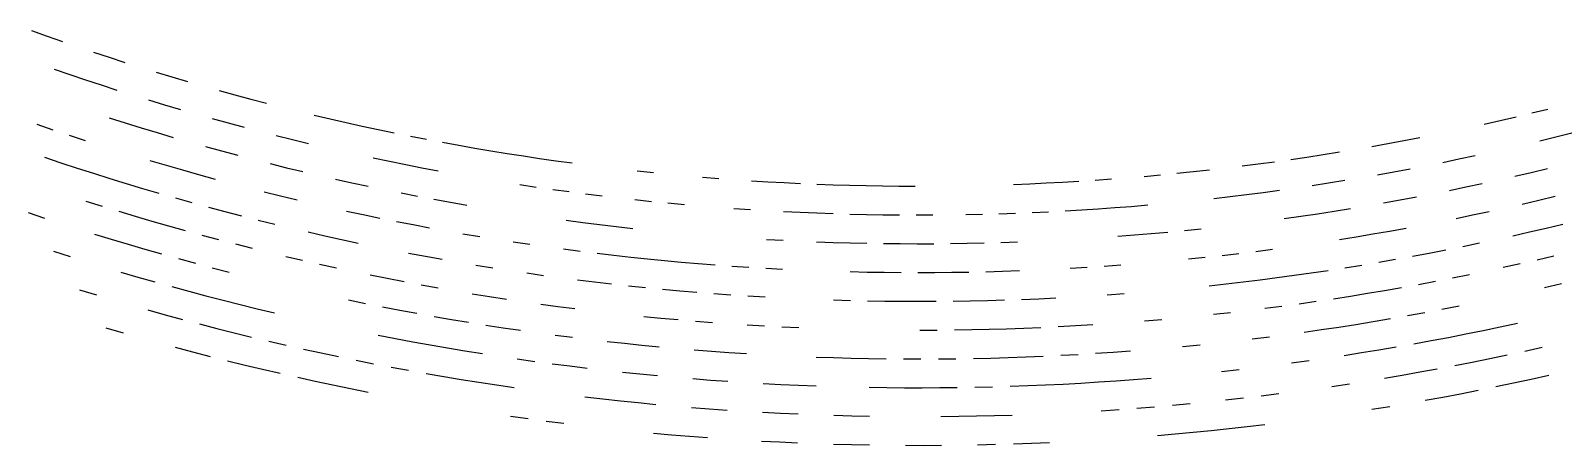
# Model space of a CAD drawing. Header units: metres. Extents: x -298 to 300, y -298 to 299.
# Drawn here: x -92.7 to 66.5, y -297.7 to -254.7 of the extents above; entities that cross this region are included whole.
import ezdxf

# ---------------------------------------------------------------- set-up
doc = ezdxf.new("R2010")
doc.units = ezdxf.units.M

msp = doc.modelspace()

# ---------------------------------------------------------------- linework, layer by layer
for p, q in [((-92.57996, -254.68742, -692.8203), (-90.97694, -255.2613, -692.8203)), ((-90.97694, -255.2613, -692.8203), (-89.37037, -255.82507, -692.8203)), ((-86.146736, -256.9223, -692.8203), (-84.529915, -257.4557, -692.8203)), ((-84.529915, -257.4557, -692.8203), (-82.909676, -257.97888, -692.8203)), ((-90.258736, -258.68268, -692.8203), (-88.630684, -259.24188, -692.8203)), ((-88.630684, -259.24188, -692.8203), (-86.99915, -259.79083, -692.8203)), ((-79.659676, -258.99472, -692.8203), (-78.03004, -259.48727, -692.8203)), ((-86.99915, -259.79083, -692.8203), (-85.364265, -260.3295, -692.8203)), ((-85.364265, -260.3295, -692.8203), (-83.72602, -260.8579, -692.8203)), ((-78.03004, -259.48727, -692.8203), (-76.397224, -259.9696, -692.8203)), ((-73.12287, -260.9034, -692.8203), (-71.48139, -261.35486, -692.8203)), ((-80.439766, -261.88376, -692.8203), (-78.79188, -262.3812, -692.8203)), ((-78.79188, -262.3812, -692.8203), (-77.14094, -262.86823, -692.8203)), ((-71.48139, -261.35486, -692.8203), (-69.837105, -261.79596, -692.8203)), ((-69.837105, -261.79596, -692.8203), (-68.19013, -262.22675, -692.8203)), ((-84.54017, -263.73758, -692.8203), (-82.8805, -264.26074, -692.8203)), ((-73.830086, -263.81113, -692.8203), (-72.17036, -264.26697, -692.8203)), ((-63.23347, -263.45682, -692.8203), (-61.576244, -263.84604, -692.8203)), ((-61.576244, -263.84604, -692.8203), (-59.916637, -264.22485, -692.8203)), ((58.240467, -264.38947, -692.8203), (59.89983, -264.01547, -692.8203)), ((59.89983, -264.01547, -692.8203), (61.55675, -263.63107, -692.8203)), ((63.21123, -263.2363, -692.8203), (64.86321, -262.8311, -692.8203)), ((-92.02906, -264.4, -692.8203), (-90.36506, -264.9702, -692.8203)), ((-88.69752, -265.52994, -692.8203), (-87.0265, -266.0792, -692.8203)), ((-82.8805, -264.26074, -692.8203), (-81.21766, -264.77344, -692.8203)), ((-81.21766, -264.77344, -692.8203), (-79.55158, -265.2757, -692.8203)), ((-79.55158, -265.2757, -692.8203), (-77.882454, -265.76746, -692.8203)), ((-72.17036, -264.26697, -692.8203), (-70.50776, -264.71234, -692.8203)), ((-67.174446, -265.57175, -692.8203), (-65.50379, -265.9857, -692.8203)), ((-59.916637, -264.22485, -692.8203), (-58.25465, -264.59323, -692.8203)), ((-58.25465, -264.59323, -692.8203), (-56.590466, -264.95114, -692.8203)), ((-56.590466, -264.95114, -692.8203), (-54.924023, -265.29858, -692.8203)), ((-53.255505, -265.63556, -692.8203), (-51.58491, -265.96204, -692.8203)), ((64.01025, -266.12012, -692.8203), (65.68029, -265.70987, -692.8203)), ((65.68029, -265.70987, -692.8203), (67.34777, -265.28915, -692.8203)), ((-74.535164, -266.71945, -692.8203), (-72.85706, -267.17963, -692.8203)), ((-72.85706, -267.17963, -692.8203), (-71.176155, -267.62927, -692.8203)), ((-65.50379, -265.9857, -692.8203), (-63.830578, -266.38913, -692.8203)), ((-49.912304, -266.27798, -692.8203), (-48.237743, -266.58347, -692.8203)), ((-48.237743, -266.58347, -692.8203), (-46.56135, -266.87836, -692.8203)), ((-46.56135, -266.87836, -692.8203), (-44.88313, -267.16275, -692.8203)), ((-44.88313, -267.16275, -692.8203), (-43.203136, -267.43658, -692.8203)), ((41.529346, -267.55344, -692.8203), (43.209095, -267.28433, -692.8203)), ((46.563282, -266.71454, -692.8203), (48.2376, -266.41385, -692.8203)), ((48.2376, -266.41385, -692.8203), (49.910023, -266.10263, -692.8203)), ((49.910023, -266.10263, -692.8203), (51.58037, -265.78094, -692.8203)), ((-91.22895, -267.8354, -692.8203), (-89.5434, -268.4005, -692.8203)), ((-89.5434, -268.4005, -692.8203), (-87.85438, -268.95502, -692.8203)), ((-87.85438, -268.95502, -692.8203), (-86.16187, -269.4989, -692.8203)), ((-80.30915, -268.1708, -692.8203), (-78.62177, -268.66727, -692.8203)), ((-78.62177, -268.66727, -692.8203), (-76.931404, -269.1531, -692.8203)), ((-67.80616, -268.49683, -692.8203), (-66.117134, -268.9147, -692.8203)), ((-66.117134, -268.9147, -692.8203), (-64.425545, -269.32196, -692.8203)), ((-57.11372, -267.89755, -692.8203), (-55.428783, -268.24823, -692.8203)), ((-55.428783, -268.24823, -692.8203), (-53.74171, -268.5883, -692.8203)), ((-53.74171, -268.5883, -692.8203), (-52.052563, -268.9178, -692.8203)), ((-52.052563, -268.9178, -692.8203), (-50.36134, -269.23663, -692.8203)), ((-43.203136, -267.43658, -692.8203), (-41.521557, -267.69983, -692.8203)), ((-41.521557, -267.69983, -692.8203), (-39.83833, -267.95255, -692.8203)), ((-39.83833, -267.95255, -692.8203), (-38.153576, -268.19464, -692.8203)), ((-38.153576, -268.19464, -692.8203), (-36.467358, -268.42618, -692.8203)), ((33.10686, -268.74036, -692.8203), (34.7943, -268.52414, -692.8203)), ((34.7943, -268.52414, -692.8203), (36.480335, -268.29733, -692.8203)), ((38.164906, -268.05994, -692.8203), (39.84795, -267.81195, -692.8203)), ((39.84795, -267.81195, -692.8203), (41.529346, -267.55344, -692.8203)), ((53.938465, -268.3607, -692.8203), (55.622913, -268.01364, -692.8203)), ((55.622913, -268.01364, -692.8203), (57.305103, -267.656, -692.8203)), ((-86.16187, -269.4989, -692.8203), (-84.46601, -270.0321, -692.8203)), ((-84.46601, -270.0321, -692.8203), (-82.76685, -270.55466, -692.8203)), ((-82.76685, -270.55466, -692.8203), (-81.06446, -271.06653, -692.8203)), ((-76.931404, -269.1531, -692.8203), (-75.23798, -269.62833, -692.8203)), ((-75.23798, -269.62833, -692.8203), (-73.54163, -270.0929, -692.8203)), ((-61.034924, -270.1045, -692.8203), (-59.33601, -270.47977, -692.8203)), ((-59.33601, -270.47977, -692.8203), (-57.634777, -270.84436, -692.8203)), ((-29.709116, -269.24612, -692.8203), (-28.01655, -269.42456, -692.8203)), ((-22.932688, -269.896, -692.8203), (-21.236216, -270.03183, -692.8203)), ((-17.841013, -270.2715, -692.8203), (-16.142344, -270.37534, -692.8203)), ((-16.142344, -270.37534, -692.8203), (-14.443125, -270.4685, -692.8203)), ((-14.443125, -270.4685, -692.8203), (-12.743357, -270.55096, -692.8203)), ((11.071951, -270.5835, -692.8203), (12.771658, -270.50568, -692.8203)), ((12.771658, -270.50568, -692.8203), (14.470816, -270.41714, -692.8203)), ((14.470816, -270.41714, -692.8203), (16.169363, -270.318, -692.8203)), ((17.8673, -270.20813, -692.8203), (19.564444, -270.08765, -692.8203)), ((22.956228, -269.81464, -692.8203), (24.650747, -269.66217, -692.8203)), ((26.344229, -269.49905, -692.8203), (28.036673, -269.32532, -692.8203)), ((28.036673, -269.32532, -692.8203), (29.727957, -269.14093, -692.8203)), ((40.390553, -270.75485, -692.8203), (42.090443, -270.49286, -692.8203)), ((42.090443, -270.49286, -692.8203), (43.788685, -270.22018, -692.8203)), ((47.179676, -269.64288, -692.8203), (48.872425, -269.33826, -692.8203)), ((48.872425, -269.33826, -692.8203), (50.56316, -269.023, -692.8203)), ((61.42748, -269.80225, -692.8203), (63.120716, -269.40814, -692.8203)), ((63.120716, -269.40814, -692.8203), (64.811516, -269.00342, -692.8203)), ((-81.06446, -271.06653, -692.8203), (-79.358955, -271.5677, -692.8203)), ((-77.650276, -272.0581, -692.8203), (-75.93861, -272.53778, -692.8203)), ((-68.43568, -271.42245, -692.8203), (-66.72828, -271.8442, -692.8203)), ((-66.72828, -271.8442, -692.8203), (-65.01826, -272.25525, -692.8203)), ((-54.22566, -271.54144, -692.8203), (-52.517956, -271.8739, -692.8203)), ((-41.877453, -270.6711, -692.8203), (-40.17561, -270.92596, -692.8203)), ((-38.47212, -271.17014, -692.8203), (-36.767223, -271.4036, -692.8203)), ((-35.060863, -271.62634, -692.8203), (-33.35322, -271.83835, -692.8203)), ((-11.0431, -270.62277, -692.8203), (-9.342478, -270.68387, -692.8203)), ((-9.342478, -270.68387, -692.8203), (-7.641489, -270.7343, -692.8203)), ((-7.641489, -270.7343, -692.8203), (-5.940256, -270.77405, -692.8203)), ((-5.940256, -270.77405, -692.8203), (-4.238779, -270.8031, -692.8203)), ((-4.238779, -270.8031, -692.8203), (-2.537241, -270.82144, -692.8203)), ((-2.537241, -270.82144, -692.8203), (-0.835581, -270.82913, -692.8203)), ((9.371756, -270.65063, -692.8203), (11.071951, -270.5835, -692.8203)), ((30.159292, -272.1022, -692.8203), (31.867971, -271.90445, -692.8203)), ((31.867971, -271.90445, -692.8203), (33.575367, -271.69595, -692.8203)), ((33.575367, -271.69595, -692.8203), (35.28136, -271.47675, -692.8203)), ((35.28136, -271.47675, -692.8203), (36.98595, -271.2468, -692.8203)), ((49.509388, -272.2622, -692.8203), (51.218494, -271.9429, -692.8203)), ((54.63042, -271.27213, -692.8203), (56.33318, -270.9207, -692.8203)), ((56.33318, -270.9207, -692.8203), (58.03362, -270.55853, -692.8203)), ((63.906055, -272.29587, -692.8203), (65.61492, -271.88614, -692.8203)), ((-92.950386, -273.5679, -692.8203), (-91.22877, -274.1437, -692.8203)), ((-86.96949, -272.38052, -692.8203), (-85.2555, -272.91876, -692.8203)), ((-83.538216, -273.44623, -692.8203), (-81.817635, -273.96286, -692.8203)), ((-74.223946, -273.00668, -692.8203), (-72.50648, -273.46478, -692.8203)), ((-72.50648, -273.46478, -692.8203), (-70.78608, -273.9121, -692.8203)), ((-59.873302, -273.42374, -692.8203), (-58.153576, -273.79163, -692.8203)), ((-50.808178, -272.19562, -692.8203), (-49.096447, -272.50656, -692.8203)), ((-49.096447, -272.50656, -692.8203), (-47.382824, -272.80676, -692.8203)), ((-29.934092, -272.23016, -692.8203), (-28.222727, -272.40994, -692.8203)), ((-26.510324, -272.57898, -692.8203), (-24.796946, -272.73724, -692.8203)), ((-19.651316, -273.1474, -692.8203), (-17.93458, -273.26254, -692.8203)), ((-14.499094, -273.46048, -692.8203), (-12.780527, -273.54324, -692.8203)), ((-12.780527, -273.54324, -692.8203), (-11.061472, -273.6152, -692.8203)), ((-11.061472, -273.6152, -692.8203), (-9.342051, -273.6764, -692.8203)), ((-7.622263, -273.72675, -692.8203), (-5.902231, -273.7663, -692.8203)), ((7.859426, -273.6937, -692.8203), (9.578787, -273.63596, -692.8203)), ((11.29772, -273.56747, -692.8203), (13.016226, -273.48816, -692.8203)), ((14.734121, -273.39807, -692.8203), (16.451406, -273.29718, -692.8203)), ((16.451406, -273.29718, -692.8203), (18.16802, -273.18552, -692.8203)), ((18.16802, -273.18552, -692.8203), (19.88384, -273.06305, -692.8203)), ((19.88384, -273.06305, -692.8203), (21.598867, -272.9298, -692.8203)), ((21.598867, -272.9298, -692.8203), (23.312979, -272.7858, -692.8203)), ((39.215443, -273.95206, -692.8203), (40.935413, -273.6974, -692.8203)), ((40.935413, -273.6974, -692.8203), (42.653797, -273.43192, -692.8203)), ((42.653797, -273.43192, -692.8203), (44.370472, -273.15564, -692.8203)), ((47.79833, -272.57077, -692.8203), (49.509388, -272.2622, -692.8203)), ((57.045643, -273.8272, -692.8203), (58.76433, -273.4605, -692.8203)), ((62.19463, -272.69485, -692.8203), (63.906055, -272.29587, -692.8203)), ((-81.817635, -273.96286, -692.8203), (-80.09388, -274.4687, -692.8203)), ((-80.09388, -274.4687, -692.8203), (-78.36701, -274.96368, -692.8203)), ((-78.36701, -274.96368, -692.8203), (-76.63703, -275.44778, -692.8203)), ((-69.062996, -274.3486, -692.8203), (-67.337166, -274.77426, -692.8203)), ((-58.153576, -273.79163, -692.8203), (-56.43159, -274.14874, -692.8203)), ((-54.70741, -274.495, -692.8203), (-52.98115, -274.8304, -692.8203)), ((-52.98115, -274.8304, -692.8203), (-51.252758, -275.155, -692.8203)), ((-37.06483, -274.38132, -692.8203), (-35.339794, -274.60587, -692.8203)), ((-35.339794, -274.60587, -692.8203), (-33.613354, -274.81958, -692.8203)), ((-33.613354, -274.81958, -692.8203), (-31.88569, -275.0224, -692.8203)), ((-31.88569, -275.0224, -692.8203), (-30.156748, -275.21442, -692.8203)), ((-5.902231, -273.7663, -692.8203), (-4.181955, -273.79507, -692.8203)), ((-4.181955, -273.79507, -692.8203), (-2.461619, -273.81302, -692.8203)), ((-0.741221, -273.82013, -692.8203), (0.979238, -273.81647, -692.8203)), ((4.419729, -273.77667, -692.8203), (6.139761, -273.7406, -692.8203)), ((27.134695, -275.4317, -692.8203), (28.86437, -275.25287, -692.8203)), ((37.493824, -274.19595, -692.8203), (39.215443, -273.95206, -692.8203)), ((48.419178, -275.49826, -692.8203), (50.14861, -275.18573, -692.8203)), ((55.324635, -274.18307, -692.8203), (57.045643, -273.8272, -692.8203)), ((62.963917, -275.58688, -692.8203), (64.693535, -275.183, -692.8203)), ((64.693535, -275.183, -692.8203), (66.420525, -274.76828, -692.8203)), ((-86.042854, -275.80603, -692.8203), (-84.30738, -276.33838, -692.8203)), ((-84.30738, -276.33838, -692.8203), (-82.56861, -276.8598, -692.8203)), ((-82.56861, -276.8598, -692.8203), (-80.82667, -277.3703, -692.8203)), ((-74.90412, -275.92102, -692.8203), (-73.16828, -276.38336, -692.8203)), ((-71.42957, -276.83478, -692.8203), (-69.68806, -277.27524, -692.8203)), ((-63.877758, -275.59296, -692.8203), (-62.1443, -275.986, -692.8203)), ((-62.1443, -275.986, -692.8203), (-60.408398, -276.36813, -692.8203)), ((-60.408398, -276.36813, -692.8203), (-58.670177, -276.73935, -692.8203)), ((-47.790173, -275.7715, -692.8203), (-46.056103, -276.06342, -692.8203)), ((-42.582592, -276.61453, -692.8203), (-40.843334, -276.87375, -692.8203)), ((-16.289621, -276.35855, -692.8203), (-14.552805, -276.4525, -692.8203)), ((-11.077585, -276.60773, -692.8203), (-9.339304, -276.66895, -692.8203)), ((-9.339304, -276.66895, -692.8203), (-7.600718, -276.7192, -692.8203)), ((-7.600718, -276.7192, -692.8203), (-5.861887, -276.75858, -692.8203)), ((-4.122873, -276.78702, -692.8203), (-2.383738, -276.80453, -692.8203)), ((-2.383738, -276.80453, -692.8203), (-0.64448, -276.81113, -692.8203)), ((-0.64448, -276.81113, -692.8203), (1.094717, -276.80676, -692.8203)), ((2.833852, -276.7915, -692.8203), (4.572805, -276.76532, -692.8203)), ((4.572805, -276.76532, -692.8203), (6.311575, -276.72818, -692.8203)), ((8.050039, -276.68015, -692.8203), (9.788137, -276.6212, -692.8203)), ((20.205557, -276.03824, -692.8203), (21.93926, -275.90292, -692.8203)), ((21.93926, -275.90292, -692.8203), (23.672049, -275.7567, -692.8203)), ((23.672049, -275.7567, -692.8203), (25.40386, -275.59964, -692.8203)), ((43.21935, -276.37054, -692.8203), (44.954456, -276.09067, -692.8203)), ((44.954456, -276.09067, -692.8203), (46.687733, -275.7999, -692.8203)), ((46.687733, -275.7999, -692.8203), (48.419178, -275.49826, -692.8203)), ((56.021046, -277.09354, -692.8203), (57.760365, -276.73325, -692.8203)), ((61.23186, -275.9799, -692.8203), (62.963917, -275.58688, -692.8203)), ((-90.32496, -277.58652, -692.8203), (-88.57819, -278.14575, -692.8203)), ((-80.82667, -277.3703, -692.8203), (-79.08149, -277.86984, -692.8203)), ((-77.33332, -278.35837, -692.8203), (-75.58204, -278.83594, -692.8203)), ((-66.19703, -278.12332, -692.8203), (-64.44758, -278.53085, -692.8203)), ((-53.44209, -277.78732, -692.8203), (-51.69514, -278.11475, -692.8203)), ((-51.69514, -278.11475, -692.8203), (-49.94618, -278.43115, -692.8203)), ((-37.36018, -277.35928, -692.8203), (-35.616467, -277.58563, -692.8203)), ((-33.87129, -277.80103, -692.8203), (-32.12489, -278.00543, -692.8203)), ((-32.12489, -278.00543, -692.8203), (-30.377207, -278.19885, -692.8203)), ((-30.377207, -278.19885, -692.8203), (-28.628366, -278.38132, -692.8203)), ((-28.628366, -278.38132, -692.8203), (-26.878428, -278.55276, -692.8203)), ((27.533255, -278.39758, -692.8203), (29.281607, -278.21622, -692.8203)), ((31.028738, -278.02383, -692.8203), (32.774586, -277.8205, -692.8203)), ((34.519093, -277.60617, -692.8203), (36.262196, -277.38092, -692.8203)), ((47.292408, -278.7308, -692.8203), (49.042225, -278.42526, -692.8203)), ((50.79009, -278.1088, -692.8203), (52.535877, -277.7813, -692.8203)), ((52.535877, -277.7813, -692.8203), (54.27959, -277.4429, -692.8203)), ((63.735462, -278.4784, -692.8203), (65.48321, -278.0696, -692.8203)), ((-83.31739, -279.7574, -692.8203), (-81.55726, -280.27252, -692.8203)), ((-73.82789, -279.30246, -692.8203), (-72.07081, -279.75797, -692.8203)), ((-62.69563, -278.92743, -692.8203), (-60.941296, -279.31296, -692.8203)), ((-57.425488, -280.05093, -692.8203), (-55.664196, -280.40332, -692.8203)), ((-46.442577, -279.03098, -692.8203), (-44.68806, -279.31436, -692.8203)), ((-41.17384, -279.84805, -692.8203), (-39.414318, -280.0983, -692.8203)), ((-26.878428, -278.55276, -692.8203), (-25.127512, -278.71323, -692.8203)), ((-25.127512, -278.71323, -692.8203), (-23.37562, -278.86267, -692.8203)), ((-23.37562, -278.86267, -692.8203), (-21.622812, -279.00113, -692.8203)), ((-19.869211, -279.12854, -692.8203), (-18.114878, -279.24496, -692.8203)), ((-16.359873, -279.3503, -692.8203), (-14.604197, -279.44467, -692.8203)), ((-7.576975, -279.7117, -692.8203), (-5.819345, -279.75085, -692.8203)), ((-5.819345, -279.75085, -692.8203), (-4.061533, -279.77896, -692.8203)), ((-4.061533, -279.77896, -692.8203), (-2.303538, -279.79605, -692.8203)), ((-0.545542, -279.80206, -692.8203), (1.212454, -279.79703, -692.8203)), ((1.212454, -279.79703, -692.8203), (2.970327, -279.78098, -692.8203)), ((2.970327, -279.78098, -692.8203), (4.728079, -279.75388, -692.8203)), ((6.485647, -279.7157, -692.8203), (8.242849, -279.6665, -692.8203)), ((8.242849, -279.6665, -692.8203), (9.999746, -279.60626, -692.8203)), ((15.267508, -279.35938, -692.8203), (17.022207, -279.255, -692.8203)), ((18.776236, -279.13965, -692.8203), (20.52947, -279.01324, -692.8203)), ((36.75603, -280.33252, -692.8203), (38.516224, -280.09317, -692.8203)), ((38.516224, -280.09317, -692.8203), (40.27483, -279.84274, -692.8203)), ((40.27483, -279.84274, -692.8203), (42.03185, -279.5813, -692.8203)), ((43.78716, -279.3088, -692.8203), (45.5407, -279.0253, -692.8203)), ((54.95989, -280.35718, -692.8203), (56.719715, -280.0035, -692.8203)), ((60.23241, -279.26297, -692.8203), (61.985218, -278.87616, -692.8203)), ((-87.61121, -281.58246, -692.8203), (-85.839424, -282.1245, -692.8203)), ((-81.55726, -280.27252, -692.8203), (-79.79383, -280.77655, -692.8203)), ((-78.02735, -281.26953, -692.8203), (-76.25782, -281.75137, -692.8203)), ((-55.664196, -280.40332, -692.8203), (-53.90077, -280.74463, -692.8203)), ((-52.135265, -281.07486, -692.8203), (-50.36775, -281.39398, -692.8203)), ((-35.89082, -280.56564, -692.8203), (-34.126965, -280.78268, -692.8203)), ((-34.126965, -280.78268, -692.8203), (-32.361828, -280.98865, -692.8203)), ((-30.595407, -281.18353, -692.8203), (-28.82783, -281.36728, -692.8203)), ((-27.059092, -281.53992, -692.8203), (-25.289438, -281.70145, -692.8203)), ((29.70104, -281.1793, -692.8203), (31.466787, -280.98422, -692.8203)), ((31.466787, -280.98422, -692.8203), (33.23125, -280.77808, -692.8203)), ((33.23125, -280.77808, -692.8203), (34.994312, -280.56085, -692.8203)), ((34.994312, -280.56085, -692.8203), (36.75603, -280.33252, -692.8203)), ((46.1292, -281.95953, -692.8203), (47.89934, -281.6613, -692.8203)), ((47.89934, -281.6613, -692.8203), (49.66753, -281.3519, -692.8203)), ((51.433765, -281.03143, -692.8203), (53.197926, -280.69986, -692.8203)), ((64.50921, -281.36932, -692.8203), (66.27508, -280.95563, -692.8203)), ((-76.25782, -281.75137, -692.8203), (-74.4853, -282.2221, -692.8203)), ((-74.4853, -282.2221, -692.8203), (-72.70991, -282.68167, -692.8203)), ((-72.70991, -282.68167, -692.8203), (-70.93165, -283.1301, -692.8203)), ((-70.93165, -283.1301, -692.8203), (-69.15064, -283.5673, -692.8203)), ((-59.696667, -282.63602, -692.8203), (-57.91908, -283.00262, -692.8203)), ((-46.826855, -281.99887, -692.8203), (-45.05366, -282.2846, -692.8203)), ((-45.05366, -282.2846, -692.8203), (-43.278698, -282.5592, -692.8203)), ((-39.72389, -283.07492, -692.8203), (-37.944164, -283.316, -692.8203)), ((-25.289438, -281.70145, -692.8203), (-23.518747, -281.85187, -692.8203)), ((-21.74714, -281.99115, -692.8203), (-19.974802, -282.1193, -692.8203)), ((-18.201609, -282.2363, -692.8203), (-16.427805, -282.34216, -692.8203)), ((-9.327097, -282.6541, -692.8203), (-7.550974, -282.7042, -692.8203)), ((-5.774485, -282.74313, -692.8203), (-3.997873, -282.7709, -692.8203)), ((-3.997873, -282.7709, -692.8203), (-2.22114, -282.78754, -692.8203)), ((-2.22114, -282.78754, -692.8203), (-0.444346, -282.79297, -692.8203)), ((-0.444346, -282.79297, -692.8203), (1.332449, -282.78726, -692.8203)), ((3.109121, -282.7704, -692.8203), (4.885672, -282.7423, -692.8203)), ((4.885672, -282.7423, -692.8203), (6.661978, -282.70312, -692.8203)), ((6.661978, -282.70312, -692.8203), (8.437979, -282.65277, -692.8203)), ((10.213613, -282.59125, -692.8203), (11.98876, -282.5186, -692.8203)), ((11.98876, -282.5186, -692.8203), (13.763479, -282.43475, -692.8203)), ((19.08373, -282.11642, -692.8203), (20.855703, -281.98804, -692.8203)), ((35.47179, -283.51517, -692.8203), (37.252064, -283.2838, -692.8203)), ((39.03075, -283.04126, -692.8203), (40.80791, -282.78757, -692.8203)), ((42.583424, -282.5227, -692.8203), (44.357166, -282.2467, -692.8203)), ((44.357166, -282.2467, -692.8203), (46.1292, -281.95953, -692.8203)), ((53.86211, -283.6179, -692.8203), (55.642445, -283.27103, -692.8203)), ((-80.50428, -283.6838, -692.8203), (-78.71949, -284.18118, -692.8203)), ((-78.71949, -284.18118, -692.8203), (-76.93165, -284.66733, -692.8203)), ((-69.15064, -283.5673, -692.8203), (-67.36695, -283.9933, -692.8203)), ((-56.139294, -283.35806, -692.8203), (-54.35725, -283.7023, -692.8203)), ((-54.35725, -283.7023, -692.8203), (-52.57313, -284.03534, -692.8203)), ((-50.787, -284.35718, -692.8203), (-48.99885, -284.66776, -692.8203)), ((-48.99885, -284.66776, -692.8203), (-47.208874, -284.9671, -692.8203)), ((-37.944164, -283.316, -692.8203), (-36.162975, -283.5459, -692.8203)), ((-29.024973, -284.35345, -692.8203), (-27.237497, -284.52725, -692.8203)), ((-27.237497, -284.52725, -692.8203), (-25.449045, -284.68988, -692.8203)), ((-23.659616, -284.84122, -692.8203), (-21.869211, -284.98132, -692.8203)), ((22.973867, -284.82098, -692.8203), (24.762686, -284.6681, -692.8203)), ((30.122793, -284.1421, -692.8203), (31.907095, -283.9443, -692.8203)), ((46.7199, -284.89337, -692.8203), (48.508472, -284.59134, -692.8203)), ((50.295033, -284.27808, -692.8203), (52.07964, -283.95358, -692.8203)), ((-84.88636, -285.53116, -692.8203), (-83.08973, -286.0561, -692.8203)), ((-75.140816, -285.1422, -692.8203), (-73.34705, -285.60583, -692.8203)), ((-73.34705, -285.60583, -692.8203), (-71.55042, -286.0582, -692.8203)), ((-71.55042, -286.0582, -692.8203), (-69.750984, -286.49924, -692.8203)), ((-56.612072, -286.31323, -692.8203), (-54.811535, -286.66037, -692.8203)), ((-45.417004, -285.2552, -692.8203), (-43.623425, -285.532, -692.8203)), ((-43.623425, -285.532, -692.8203), (-41.828136, -285.79755, -692.8203)), ((-38.2328, -286.29477, -692.8203), (-36.432873, -286.52643, -692.8203)), ((-18.286142, -285.22778, -692.8203), (-16.49354, -285.3341, -692.8203)), ((-14.700266, -285.4292, -692.8203), (-12.906504, -285.51297, -692.8203)), ((-0.34083, -285.78384, -692.8203), (1.454702, -285.77744, -692.8203)), ((3.250173, -285.7597, -692.8203), (5.045523, -285.7307, -692.8203)), ((5.045523, -285.7307, -692.8203), (6.840567, -285.69046, -692.8203)), ((6.840567, -285.69046, -692.8203), (8.635366, -285.63892, -692.8203)), ((8.635366, -285.63892, -692.8203), (10.429739, -285.57608, -692.8203)), ((10.429739, -285.57608, -692.8203), (12.223684, -285.502, -692.8203)), ((14.01708, -285.41663, -692.8203), (15.809927, -285.32, -692.8203)), ((15.809927, -285.32, -692.8203), (17.602041, -285.21216, -692.8203)), ((34.151295, -286.6923, -692.8203), (35.951527, -286.46918, -692.8203)), ((39.547596, -285.989, -692.8203), (41.34325, -285.732, -692.8203)), ((41.34325, -285.732, -692.8203), (43.137196, -285.4637, -692.8203)), ((43.137196, -285.4637, -692.8203), (44.929493, -285.18417, -692.8203)), ((44.929493, -285.18417, -692.8203), (46.7199, -284.89337, -692.8203)), ((54.528614, -286.5355, -692.8203), (56.32726, -286.18436, -692.8203)), ((56.32726, -286.18436, -692.8203), (58.123646, -285.82196, -692.8203)), ((58.123646, -285.82196, -692.8203), (59.917652, -285.44827, -692.8203)), ((59.917652, -285.44827, -692.8203), (61.70934, -285.06332, -692.8203)), ((-77.68061, -287.56293, -692.8203), (-75.87141, -288.0425, -692.8203)), ((-75.87141, -288.0425, -692.8203), (-74.05927, -288.5107, -692.8203)), ((-67.94886, -286.92896, -692.8203), (-66.14405, -287.34738, -692.8203)), ((-64.33668, -287.7544, -692.8203), (-62.526867, -288.15005, -692.8203)), ((-54.811535, -286.66037, -692.8203), (-53.0088, -286.99622, -692.8203)), ((-53.0088, -286.99622, -692.8203), (-51.204052, -287.3207, -692.8203)), ((-51.204052, -287.3207, -692.8203), (-49.39729, -287.63388, -692.8203)), ((-49.39729, -287.63388, -692.8203), (-47.588634, -287.93564, -692.8203)), ((-47.588634, -287.93564, -692.8203), (-45.77815, -288.22607, -692.8203)), ((-32.82887, -286.95578, -692.8203), (-31.024973, -287.15344, -692.8203)), ((-31.024973, -287.15344, -692.8203), (-29.219858, -287.33978, -692.8203)), ((-29.219858, -287.33978, -692.8203), (-27.413645, -287.51477, -692.8203)), ((-23.798166, -287.83072, -692.8203), (-21.989023, -287.97162, -692.8203)), ((-21.989023, -287.97162, -692.8203), (-20.179087, -288.10117, -692.8203)), ((19.705496, -288.0694, -692.8203), (21.514822, -287.93698, -692.8203)), ((26.937185, -287.4716, -692.8203), (28.742544, -287.29376, -692.8203)), ((45.503956, -288.12125, -692.8203), (47.312855, -287.82678, -692.8203)), ((47.312855, -287.82678, -692.8203), (49.1198, -287.52097, -692.8203)), ((50.924793, -287.2038, -692.8203), (52.72777, -286.8753, -692.8203)), ((52.72777, -286.8753, -692.8203), (54.528614, -286.5355, -692.8203)), ((62.450794, -287.9628, -692.8203), (64.25817, -287.5619, -692.8203)), ((-72.24427, -288.9675, -692.8203), (-70.4264, -289.41287, -692.8203)), ((-70.4264, -289.41287, -692.8203), (-68.60584, -289.84683, -692.8203)), ((-62.526867, -288.15005, -692.8203), (-60.71455, -288.53436, -692.8203)), ((-58.899914, -288.90726, -692.8203), (-57.08296, -289.26874, -692.8203)), ((-55.263805, -289.61877, -692.8203), (-53.442516, -289.9574, -692.8203)), ((-42.151867, -288.77274, -692.8203), (-40.336315, -289.02896, -692.8203)), ((-38.519115, -289.27377, -692.8203), (-36.700512, -289.50717, -692.8203)), ((-36.700512, -289.50717, -692.8203), (-34.880444, -289.72913, -692.8203)), ((-20.179087, -288.10117, -692.8203), (-18.368357, -288.21936, -692.8203)), ((-11.119333, -288.57822, -692.8203), (-9.305857, -288.63943, -692.8203)), ((-9.305857, -288.63943, -692.8203), (-7.492075, -288.68927, -692.8203)), ((-7.492075, -288.68927, -692.8203), (-5.678049, -288.72775, -692.8203)), ((-5.678049, -288.72775, -692.8203), (-3.86384, -288.7548, -692.8203)), ((-2.049448, -288.77042, -692.8203), (-0.235117, -288.7747, -692.8203)), ((1.579275, -288.76752, -692.8203), (3.393545, -288.74896, -692.8203)), ((5.207571, -288.71902, -692.8203), (7.021414, -288.67767, -692.8203)), ((7.021414, -288.67767, -692.8203), (8.834951, -288.62494, -692.8203)), ((8.834951, -288.62494, -692.8203), (10.648123, -288.56082, -692.8203)), ((10.648123, -288.56082, -692.8203), (12.460806, -288.4853, -692.8203)), ((14.27294, -288.3984, -692.8203), (16.084524, -288.30008, -692.8203)), ((17.895376, -288.19043, -692.8203), (19.705496, -288.0694, -692.8203)), ((38.250843, -289.18533, -692.8203), (40.06664, -288.9364, -692.8203)), ((43.693226, -288.40436, -692.8203), (45.503956, -288.12125, -692.8203)), ((55.19701, -289.45267, -692.8203), (57.013966, -289.0973, -692.8203)), ((57.013966, -289.0973, -692.8203), (58.8286, -288.73053, -692.8203)), ((58.8286, -288.73053, -692.8203), (60.64092, -288.35236, -692.8203)), ((-68.60584, -289.84683, -692.8203), (-66.78254, -290.26932, -692.8203)), ((-64.95667, -290.68036, -692.8203), (-63.128307, -291.0799, -692.8203)), ((-63.128307, -291.0799, -692.8203), (-61.297436, -291.46793, -692.8203)), ((-51.619152, -290.28458, -692.8203), (-49.793774, -290.60025, -692.8203)), ((-49.793774, -290.60025, -692.8203), (-47.966442, -290.90448, -692.8203)), ((-47.966442, -290.90448, -692.8203), (-46.13728, -291.1972, -692.8203)), ((-46.13728, -291.1972, -692.8203), (-44.306347, -291.47842, -692.8203)), ((-31.236399, -290.13873, -692.8203), (-29.412546, -290.32632, -692.8203)), ((-29.412546, -290.32632, -692.8203), (-27.587534, -290.50247, -692.8203)), ((-23.934519, -290.82034, -692.8203), (-22.106577, -290.96207, -692.8203)), ((-22.106577, -290.96207, -692.8203), (-20.277842, -291.0923, -692.8203)), ((16.36138, -291.28, -692.8203), (18.19097, -291.16855, -692.8203)), ((18.19097, -291.16855, -692.8203), (20.019827, -291.0456, -692.8203)), ((20.019827, -291.0456, -692.8203), (21.84783, -290.91113, -692.8203)), ((21.84783, -290.91113, -692.8203), (23.674917, -290.76523, -692.8203)), ((30.972952, -290.06683, -692.8203), (32.794483, -289.86362, -692.8203)), ((47.907703, -290.75986, -692.8203), (49.733143, -290.45023, -692.8203)), ((49.733143, -290.45023, -692.8203), (51.556507, -290.12915, -692.8203)), ((51.556507, -290.12915, -692.8203), (53.377796, -289.79663, -692.8203)), ((61.29845, -291.2702, -692.8203), (63.12682, -290.87643, -692.8203)), ((63.12682, -290.87643, -692.8203), (64.95263, -290.47122, -692.8203)), ((-61.297436, -291.46793, -692.8203), (-59.464184, -291.84445, -692.8203)), ((-59.464184, -291.84445, -692.8203), (-57.628674, -292.20944, -692.8203)), ((-44.306347, -291.47842, -692.8203), (-42.473644, -291.74814, -692.8203)), ((-35.12739, -292.7117, -692.8203), (-33.287243, -292.92374, -692.8203)), ((-16.618113, -291.31827, -692.8203), (-14.787302, -291.414, -692.8203)), ((-14.787302, -291.414, -692.8203), (-12.955942, -291.49823, -692.8203)), ((-12.955942, -291.49823, -692.8203), (-11.124094, -291.57095, -692.8203)), ((-5.626413, -291.72003, -692.8203), (-3.793406, -291.7467, -692.8203)), ((-3.793406, -291.7467, -692.8203), (-1.960276, -291.76184, -692.8203)), ((-1.960276, -291.76184, -692.8203), (-0.127085, -291.76547, -692.8203)), ((-0.127085, -291.76547, -692.8203), (1.706045, -291.7576, -692.8203)), ((1.706045, -291.7576, -692.8203), (3.539114, -291.7382, -692.8203)), ((5.371939, -291.70728, -692.8203), (7.20458, -291.66483, -692.8203)), ((9.036856, -291.61087, -692.8203), (10.868765, -291.5454, -692.8203)), ((10.868765, -291.5454, -692.8203), (12.700186, -291.46844, -692.8203)), ((12.700186, -291.46844, -692.8203), (14.531057, -291.37997, -692.8203)), ((14.531057, -291.37997, -692.8203), (16.36138, -291.28, -692.8203)), ((31.401175, -293.02884, -692.8203), (33.24126, -292.82285, -692.8203)), ((35.080067, -292.60532, -692.8203), (36.917408, -292.37625, -692.8203)), ((42.420277, -291.6198, -692.8203), (44.25121, -291.34464, -692.8203)), ((52.121387, -293.06635, -692.8203), (53.961292, -292.7302, -692.8203)), ((53.961292, -292.7302, -692.8203), (55.799, -292.38248, -692.8203)), ((55.799, -292.38248, -692.8203), (57.63451, -292.02325, -692.8203)), ((59.4677, -291.6525, -692.8203), (61.29845, -291.2702, -692.8203)), ((-33.287243, -292.92374, -692.8203), (-31.44581, -293.12415, -692.8203)), ((-31.44581, -293.12415, -692.8203), (-29.60322, -293.31302, -692.8203)), ((-29.60322, -293.31302, -692.8203), (-27.75947, -293.49033, -692.8203)), ((-24.068857, -293.81012, -692.8203), (-22.222178, -293.9526, -692.8203)), ((-22.222178, -293.9526, -692.8203), (-20.374643, -294.0835, -692.8203)), ((-16.677317, -294.31046, -692.8203), (-14.827707, -294.4065, -692.8203)), ((-14.827707, -294.4065, -692.8203), (-12.977488, -294.4909, -692.8203)), ((18.488516, -294.14648, -692.8203), (20.33605, -294.0216, -692.8203)), ((22.18279, -293.88513, -692.8203), (24.028555, -293.73703, -692.8203)), ((25.873343, -293.57736, -692.8203), (27.717093, -293.4061, -692.8203)), ((46.589405, -294.00537, -692.8203), (48.435352, -293.70395, -692.8203)), ((-42.869823, -294.71274, -692.8203), (-41.016735, -294.97336, -692.8203)), ((-39.16212, -295.22238, -692.8203), (-37.30592, -295.45972, -692.8203)), ((-9.275827, -294.62488, -692.8203), (-7.424448, -294.6744, -692.8203)), ((-7.424448, -294.6744, -692.8203), (-5.572763, -294.71234, -692.8203)), ((1.834829, -294.7476, -692.8203), (3.686697, -294.72733, -692.8203)), ((3.686697, -294.72733, -692.8203), (5.538321, -294.6954, -692.8203)), ((5.538321, -294.6954, -692.8203), (7.3897, -294.65186, -692.8203)), ((7.3897, -294.65186, -692.8203), (9.240774, -294.5967, -692.8203)), ((29.900076, -296.19482, -692.8203), (31.760305, -295.9982, -692.8203)), ((31.760305, -295.9982, -692.8203), (33.61925, -295.7899, -692.8203)), ((33.61925, -295.7899, -692.8203), (35.476795, -295.5699, -692.8203)), ((-28.005014, -296.47116, -692.8203), (-26.141367, -296.63837, -692.8203)), ((-26.141367, -296.63837, -692.8203), (-24.276682, -296.79382, -692.8203)), ((-24.276682, -296.79382, -692.8203), (-22.411081, -296.9376, -692.8203)), ((-16.809519, -297.2985, -692.8203), (-14.940989, -297.3953, -692.8203)), ((-14.940989, -297.3953, -692.8203), (-13.071848, -297.48038, -692.8203)), ((9.373526, -297.58472, -692.8203), (11.243094, -297.51703, -692.8203)), ((11.243094, -297.51703, -692.8203), (13.112173, -297.4376, -692.8203)), ((24.31243, -296.7145, -692.8203), (26.176077, -296.55298, -692.8203)), ((26.176077, -296.55298, -692.8203), (28.038626, -296.37976, -692.8203)), ((28.038626, -296.37976, -692.8203), (29.900076, -296.19482, -692.8203)), ((-9.332285, -297.61533, -692.8203), (-7.461985, -297.66516, -692.8203)), ((-7.461985, -297.66516, -692.8203), (-5.59144, -297.70322, -692.8203)), ((-1.849802, -297.74414, -692.8203), (0.021108, -297.74695, -692.8203)), ((0.021108, -297.74695, -692.8203), (1.891958, -297.738, -692.8203)), ((5.63323, -297.68488, -692.8203), (7.503531, -297.6407, -692.8203))]:
    msp.add_line(p, q)

doc.saveas('drawing.dxf')
